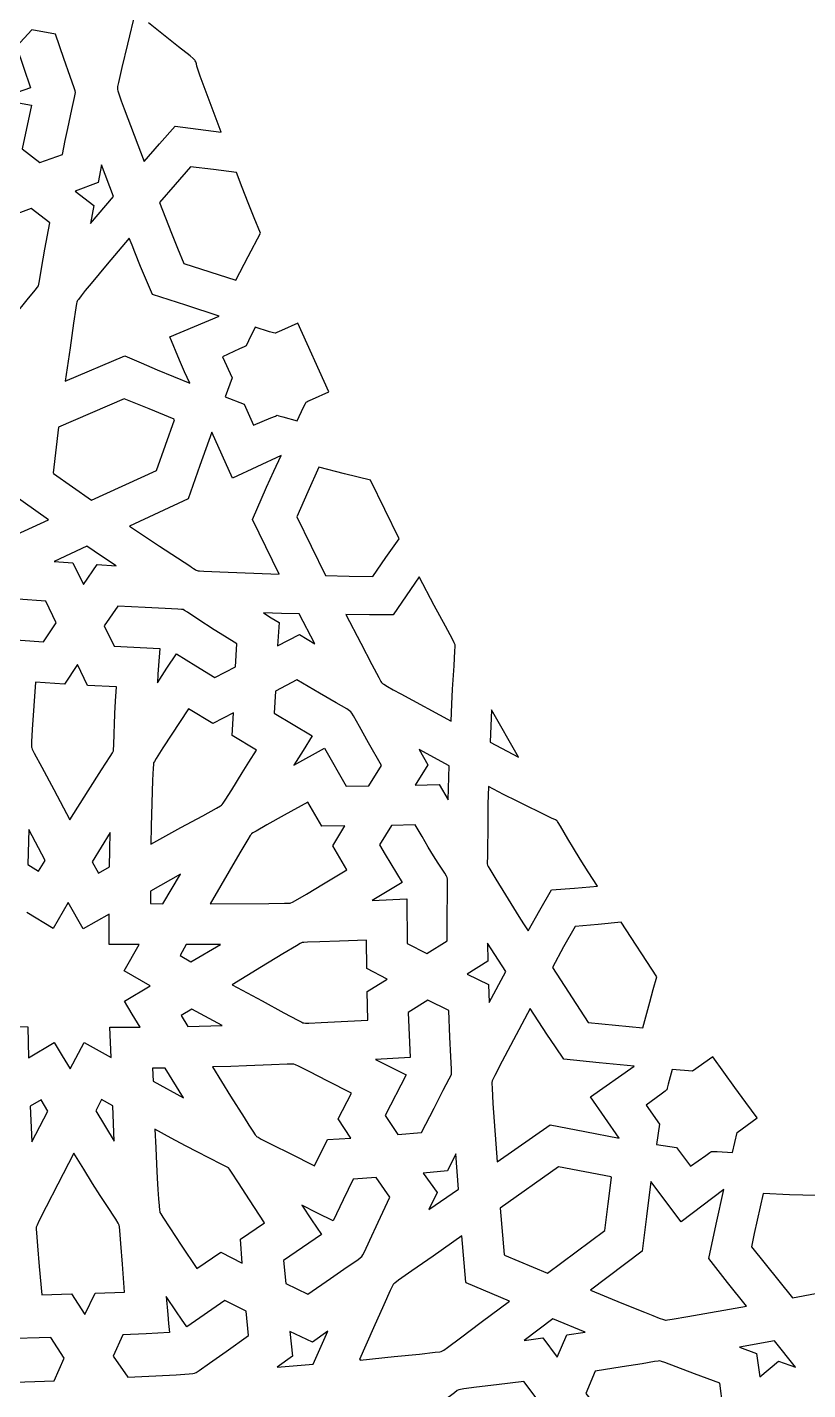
# Model space of a CAD drawing. Extents: x 2600 to 3740, y -1616 to -476.
# Drawn here: x 2776 to 2853.4, y -1311 to -1175.9 of the extents above; entities that cross this region are included whole.
import ezdxf

# ---------------------------------------------------------------- set-up
doc = ezdxf.new("R2010")
doc.units = 0
doc.layers.add('LAYER_1', color=18, linetype='CONTINUOUS')
doc.layers.add('LAYER_2', color=174, linetype='CONTINUOUS')

msp = doc.modelspace()

# ---------------------------------------------------------------- linework, layer by layer
at = {"layer": 'LAYER_1'}
for points in [[(2786.703461959945, -1174.35135205251), (2785.949194690389, -1177.534495848125), (2785.394957826954, -1179.86325168526), (2785.055657234117, -1181.338115353725), (2784.971266121821, -1181.755492559022), (2784.951200526167, -1181.884194617942), (2784.946198776352, -1181.95958264333), (2784.959268864594, -1182.032736092568), (2784.993258882052, -1182.156279913081), (2785.123471840574, -1182.554516111541), (2785.335783923856, -1183.154246125922), (2785.629141403835, -1183.955424843435), (2787.591950729477, -1189.173724489033), (2789.133137447312, -1187.419867709336), (2790.68026860057, -1185.671252565205), (2792.955852096584, -1185.972403193734), (2795.232423141586, -1186.265994386494), (2794.035238216309, -1183.100842178188), (2793.450474498058, -1181.51322722024), (2793.165849026966, -1180.716665169371), (2792.888032272445, -1179.917697267354), (2792.829493998604, -1179.712504981761), (2792.777603774306, -1179.503923257309), (2792.712415836188, -1179.302120963416), (2792.668602173394, -1179.206939874623), (2792.613984420883, -1179.117266969502), (2792.564599174423, -1179.062959197038), (2792.471239183946, -1178.977473739829), (2792.153713619258, -1178.711857854122), (2791.003270693171, -1177.794262778129), (2789.180554015706, -1176.346691068575), (2788.022686261795, -1175.418604390916)], [(2774.927078256791, -1226.190809831519), (2778.103150680648, -1224.729892091572), (2774.331757858383, -1222.057116823018)], [(2773.086640670883, -1274.977755861104), (2776.072755172836, -1275.032931642354), (2776.117646530258, -1278.101916627705), (2778.670564010727, -1276.596377687275), (2779.45909634254, -1277.912727679265), (2780.258942916977, -1279.22227795583), (2781.663483932602, -1276.602603273213), (2784.313721969711, -1278.091601686299), (2784.211274459945, -1275.088458375752), (2787.20517094432, -1275.062335328877), (2786.4195963812, -1273.776132412753), (2785.64511235057, -1272.483264283955), (2788.198029831039, -1270.977725343525), (2785.632447555648, -1269.470431642354), (2787.110139206039, -1266.881274537861), (2784.142579391586, -1266.858584718525), (2784.143372848617, -1263.869616823018), (2781.563325241195, -1265.327594117939), (2780.069733932602, -1262.709216432393), (2778.577790573227, -1265.273440675557), (2775.980134323227, -1263.709918336689)]]:
    msp.add_lwpolyline(points, dxfattribs=at)
for points in [[(2778.802857711898, -1176.536868409932), (2776.465333297836, -1176.122683839619), (2774.937379196273, -1177.771472291768), (2776.343324020492, -1181.8778718279), (2773.076875045883, -1183.006381349385), (2776.437806442367, -1183.583133058369), (2775.506684616195, -1187.917682008564), (2777.249085739242, -1189.295626954854), (2779.50238163768, -1188.472750978291), (2779.772665794111, -1187.099520069746), (2780.020465678376, -1185.901026723192), (2780.431185000111, -1184.02571066984), (2780.69968434229, -1182.841718725791), (2780.769709252111, -1182.507380515867), (2780.79110844432, -1182.343966798604), (2780.754050920257, -1182.186638828628), (2780.652720318344, -1181.867616650464), (2780.264943855243, -1180.742987041026), (2779.643187003575, -1178.967072713209)], [(2784.571442916977, -1192.65765698415), (2783.385011032211, -1189.517840699971), (2783.046723678695, -1191.277819948018), (2780.773499801742, -1192.132052736104), (2782.612794235336, -1193.564517335713), (2782.280152633773, -1195.339434938252)], [(2799.129304245102, -1196.282733278096), (2798.515340513648, -1194.78509690663), (2797.912619629617, -1193.282848238736), (2797.321721583115, -1191.775918677436), (2796.743226364242, -1190.264239625752), (2794.474330294897, -1189.990887580123), (2792.206361129867, -1189.709948854268), (2790.666962978116, -1191.479195101522), (2789.133607223617, -1193.253680543721), (2789.714079679996, -1194.770695414705), (2790.306937790864, -1196.282968266011), (2790.911664248481, -1197.790542171944), (2791.527741745102, -1199.293460206807), (2794.102601007957, -1200.127011764673), (2796.680909469711, -1200.949832277119), (2797.900286723532, -1198.613754197165)], [(2778.230988815414, -1195.265139894307), (2776.406434372055, -1193.829547242939), (2774.266755416977, -1194.633914308369), (2773.483430221664, -1199.027041749775), (2770.095338180648, -1198.527804689229), (2772.738007858383, -1200.632861451924), (2769.841645553695, -1204.16742260915), (2770.696290329086, -1206.240588502705), (2773.072144821273, -1206.548053102314), (2774.762436417974, -1204.441934760348), (2776.010163951459, -1202.909763221174), (2776.798113487233, -1201.940137196301), (2777.014292151451, -1201.662715849073), (2777.109071090805, -1201.521655397236), (2777.152781643113, -1201.35987223141), (2777.219612764321, -1201.019596362849), (2777.431555097502, -1199.806105481825), (2777.762734858487, -1197.886260682774)], [(2790.156586959945, -1206.584536866963), (2795.049439743148, -1204.514148073018), (2791.727693756838, -1203.452832403491), (2788.411988571273, -1202.372790651143), (2787.830093129478, -1200.978511611111), (2787.248111519679, -1199.584183758435), (2786.677168472298, -1198.185485340883), (2786.399312887772, -1197.483146622705), (2786.128388717758, -1196.778094606221), (2783.934118707043, -1199.383781653704), (2782.337681574752, -1201.29817028805), (2781.765063283485, -1201.9961102617), (2781.343598746386, -1202.521204705749), (2781.073853141644, -1202.873446644759), (2780.99605155709, -1202.98474574505), (2780.956391647445, -1203.052829103291), (2780.933309281478, -1203.126916202537), (2780.904452319921, -1203.257523661374), (2780.82854451929, -1203.687999152482), (2780.597862772703, -1205.223888891049), (2780.250424955674, -1207.655690233539), (2779.772309616195, -1210.978595094502), (2785.69134648143, -1208.473986940205), (2787.291451835131, -1209.164631673675), (2788.894762740299, -1209.847891734803), (2790.502528540935, -1210.520491818065), (2792.115998581039, -1211.179156617939), (2791.610357015297, -1210.037390348631), (2791.118264384479, -1208.889648773027)], [(2805.922272995102, -1212.031817750752), (2802.85165531932, -1205.231662111104), (2801.208562239023, -1205.95635618557), (2800.769106009609, -1206.148554891087), (2800.644081234589, -1206.198719925875), (2800.581879928695, -1206.216967897236), (2800.420824443999, -1206.180151447275), (2800.039894642042, -1206.066324771671), (2798.617799118148, -1205.626483278096), (2797.952246301852, -1206.967199362767), (2797.77565958793, -1207.325921689577), (2797.693848922836, -1207.4706452654), (2797.637140384252, -1207.506188714272), (2797.512905953563, -1207.56861020084), (2797.064178924558, -1207.777431776116), (2795.38192875682, -1208.554400758564), (2796.329926803695, -1210.653781251729), (2795.638886764633, -1212.526675538838), (2797.506867721664, -1213.260211305439), (2798.454865768539, -1215.359591798604), (2800.158202575839, -1214.629156890827), (2800.613735990009, -1214.435395090896), (2800.743279274254, -1214.384810343847), (2800.807648971664, -1214.366397218525), (2800.969209559748, -1214.401968020265), (2801.351990178078, -1214.510560151142), (2802.784394577133, -1214.919497804463), (2803.419662545214, -1213.565288537417), (2803.591003996863, -1213.204382165977), (2803.671510055648, -1213.05919201833), (2803.726648903995, -1213.02514267463), (2803.847555408608, -1212.965783401032), (2804.284396942147, -1212.767827815511)], [(2790.604371383773, -1214.810458497822), (2790.555512741195, -1214.789920167744), (2790.572572067367, -1214.740054445088), (2788.087358590909, -1213.733532683151), (2785.605836227523, -1212.717944459736), (2779.095216110336, -1215.544207887471), (2778.578400924789, -1220.078860597432), (2778.615632370102, -1220.10589917165), (2778.611176803695, -1220.151492433369), (2782.364747360336, -1222.78477795583), (2788.82089360057, -1219.837863282979), (2789.707989413318, -1217.322513746659)], [(2798.342469528305, -1224.694629030049), (2799.740466193124, -1221.506988000073), (2800.451833533089, -1219.918689624413), (2801.17733891307, -1218.3368562029), (2796.364472702133, -1220.587741212666), (2794.308656051742, -1216.03494580251), (2793.132003822224, -1219.335429965729), (2791.97226078807, -1222.641894655049), (2786.150025680648, -1225.364840822041), (2787.628959115372, -1226.36670635562), (2789.121119768471, -1227.348972116465), (2792.122224166977, -1229.288165407002), (2792.304236523891, -1229.418561102299), (2792.483179208728, -1229.555457413002), (2792.668343286264, -1229.679225451418), (2792.766161805036, -1229.730052341114), (2792.869019821273, -1229.770236329854), (2792.94631248791, -1229.785803890882), (2793.081303212689, -1229.801441924824), (2793.524177286835, -1229.833598946139), (2795.100085084625, -1229.906123545347), (2801.001252487289, -1230.121508912861)], [(2812.903382614242, -1226.612552003682), (2810.05462773143, -1220.797885255635), (2807.483912927916, -1220.15920696927), (2804.915833786117, -1219.510012941182), (2803.81850974197, -1221.968699072212), (2802.73153813182, -1224.431979493916), (2805.590333297836, -1230.267154054463), (2807.92991125054, -1230.321462899256), (2810.269807174789, -1230.359759645283), (2811.580254553887, -1228.481699379135)], [(2782.94638188182, -1229.183139161885), (2784.817384079086, -1229.306948976338), (2783.355468789939, -1228.337650677643), (2782.628555438587, -1227.84699240889), (2781.906312301742, -1227.349536256611), (2778.672608688461, -1228.861895875752), (2780.524201706039, -1229.012332277119), (2781.569733932602, -1231.153292970479)], [(2814.874207809555, -1230.404757814229), (2813.578976327359, -1232.287828629767), (2812.290070846664, -1234.17523510915), (2809.945098444605, -1234.160324937008), (2807.60019047557, -1234.137439088643), (2809.097919134048, -1236.987256318351), (2810.185654023248, -1239.076962773746), (2810.879659213806, -1240.39478717785), (2811.084095694166, -1240.760565086611), (2811.151561846978, -1240.869526725959), (2811.196198776352, -1240.928958253682), (2811.254910213008, -1240.976524938332), (2811.363248291161, -1241.048904046668), (2811.728405115642, -1241.268390527815), (2812.290870737165, -1241.587999683955), (2813.049846643101, -1242.00831350192), (2818.034882858383, -1244.708255128682), (2818.113465947284, -1243.014938642222), (2818.191974585205, -1241.534717692297), (2818.332742907815, -1239.213941146722), (2818.425136625631, -1237.746682981287), (2818.443177007559, -1237.333360006538), (2818.443405279247, -1237.206816471353), (2818.43710453807, -1237.133700685322), (2818.413295085675, -1237.06401794619), (2818.361600474794, -1236.94804686418), (2818.175729159919, -1236.576815257957), (2817.482271834118, -1235.274223381721), (2816.375506678165, -1233.219134439511)], [(2773.032044723617, -1236.508792238057), (2777.60116703807, -1236.836993532002), (2778.883088424789, -1234.95421154958), (2777.837769821273, -1232.820575074971), (2775.108500407852, -1232.606972480257), (2773.11293745307, -1232.432924936935), (2771.851166719987, -1232.322293221909), (2771.49548023754, -1232.298214792789), (2771.323273971664, -1232.29893811208), (2771.161251879596, -1232.356730372295), (2770.835534220252, -1232.500621682479), (2769.69059140824, -1233.039027116719), (2767.883603952648, -1233.898805742732), (2765.409730270492, -1235.064608888447), (2765.310341607626, -1236.277537366772), (2765.226319625961, -1237.491626100361), (2767.146210983383, -1238.812762574971), (2771.269013717758, -1236.837893800557), (2772.801637008773, -1239.966189698994)], [(2796.786897018539, -1237.029925660908), (2795.584189485982, -1236.292133971425), (2794.539718847621, -1235.635428411623), (2792.915756590286, -1234.582613624705), (2791.895546920124, -1233.906157187431), (2791.60576701573, -1233.719899564685), (2791.459626510727, -1233.64073498708), (2791.290712361435, -1233.616638279562), (2790.938340200437, -1233.592189098975), (2789.684794131451, -1233.531778220299), (2787.702132880032, -1233.438592154456), (2784.993501022445, -1233.291720704854), (2783.643372848617, -1235.257647828877), (2784.62997563182, -1237.271441774189), (2789.152802780258, -1237.505175905049), (2789.023611205459, -1239.198806730233), (2788.965519300142, -1240.046062941538), (2788.916322067367, -1240.893847780049), (2789.864905640457, -1239.462721771151), (2790.822083786117, -1238.037326173604), (2791.764567112789, -1238.636941515684), (2792.713881809161, -1239.225783058043), (2794.62167485057, -1240.388751344502), (2796.651246383773, -1239.336840944111)], [(2802.969483688461, -1234.061724977314), (2801.206692642027, -1234.020930469394), (2799.444184616195, -1233.969729738057), (2800.211587423479, -1234.444112999589), (2800.983399704086, -1234.911288575947), (2800.835572555648, -1237.226962404072), (2802.991578415023, -1236.10916455251), (2804.540101364242, -1237.028064088643)], [(2784.845429733383, -1241.309649782002), (2781.98349125682, -1241.157306032002), (2780.974610641586, -1239.098040895283), (2779.685304000961, -1241.024722413838), (2776.810334518539, -1240.845752076924), (2776.497023685123, -1245.525406620876), (2776.424962801324, -1246.776266730155), (2776.414488527113, -1247.128639512574), (2776.422730758773, -1247.298663453877), (2776.449041881371, -1247.37317505683), (2776.505031989362, -1247.49734431378), (2776.704877477245, -1247.895091454251), (2777.447827750698, -1249.291269893527), (2778.632834630727, -1251.494169404971), (2780.24115116893, -1254.510760621846), (2782.040255913825, -1251.635764763685), (2783.373840054174, -1249.542926886295), (2784.216709939889, -1248.21939863791), (2784.446254021607, -1247.842110514669), (2784.511675569442, -1247.723882809049), (2784.543671920883, -1247.652331666768), (2784.563632984718, -1247.486379587164), (2784.579152029478, -1247.140318518139), (2784.615895907198, -1245.909868444386), (2784.646636662868, -1245.02647895594), (2784.691967244885, -1243.964979510633), (2784.756645614605, -1242.725869866607)], [(2811.128205612289, -1249.114886598408), (2809.864217729523, -1246.87602494114), (2808.950614204071, -1245.231572441792), (2808.371587327553, -1244.192519086181), (2808.202600223774, -1243.903451457846), (2808.111329391586, -1243.769854860127), (2807.978531841148, -1243.673338038075), (2807.688950064606, -1243.495085378141), (2806.645243585866, -1242.885673971103), (2804.99182946067, -1241.926223491976), (2802.74032719432, -1240.601336793721), (2800.621156051742, -1241.72520764333), (2800.496918991195, -1243.932956056416), (2804.272218063461, -1246.178714113057), (2803.356585397974, -1247.618320460797), (2802.449555709945, -1249.063372926533), (2805.47421391307, -1247.390887574971), (2807.624726608383, -1251.1610749529), (2809.882233932602, -1251.12332470876)], [(2798.742066696273, -1247.577395753682), (2796.340028122055, -1246.129474000752), (2796.456055954086, -1243.874118165791), (2794.410157516586, -1244.958789186299), (2791.994324997055, -1243.484454469502), (2789.467281467444, -1247.369100156835), (2788.800159817565, -1248.412048903508), (2788.619995723645, -1248.710330671513), (2788.543732956039, -1248.860446290791), (2788.520356590401, -1249.024037283013), (2788.49655389231, -1249.365123281484), (2788.444230027604, -1250.578605860268), (2788.296632125961, -1255.122592286885), (2788.262238815414, -1256.908297853291), (2791.235256169411, -1255.275386870028), (2793.414966685368, -1254.088536426936), (2794.789805270743, -1253.332013474365), (2795.171783498042, -1253.11020822901), (2795.285779879346, -1253.037559262912), (2795.348206832992, -1252.990084962666), (2795.449050784283, -1252.855216850323), (2795.637669244328, -1252.562124783961), (2796.287474119811, -1251.508163532202), (2797.316110317705, -1249.841990693428), (2797.978267930764, -1248.783634143299)], [(2822.057496383773, -1243.590213136494), (2821.916383102523, -1246.785876588643), (2824.72992070018, -1248.275576906025)], [(2817.859437301742, -1249.128146486104), (2814.88714726268, -1247.519427614033), (2815.753053024398, -1249.03753979665), (2814.492310836898, -1251.072161989033), (2816.874421432602, -1251.003512697041), (2817.740357711898, -1252.521685914814)], [(2827.996766403305, -1261.444857911885), (2830.279444484334, -1261.273968938087), (2832.560914352523, -1261.087695436299), (2831.636482624142, -1259.65934449646), (2830.844858409395, -1258.399641141154), (2830.180208385495, -1257.31266889229), (2829.636699229651, -1256.40251127178), (2828.889770230972, -1255.128974003465), (2828.674683742557, -1254.773761399481), (2828.60418292236, -1254.668330645869), (2828.557404831039, -1254.611697511494), (2828.496929315585, -1254.569771181818), (2828.386110665711, -1254.507784401398), (2828.014817656223, -1254.3212876726), (2826.683224652908, -1253.681808833113), (2825.72841943315, -1253.21945945953), (2824.584604917369, -1252.655791941459), (2823.254528492602, -1251.986122647453), (2821.740937545883, -1251.205767946064), (2821.701045612117, -1252.932979817031), (2821.678089854607, -1254.660560737268), (2821.65472538768, -1258.116061525166), (2821.642175175395, -1258.334841917025), (2821.622235887302, -1258.554619807798), (2821.617236722933, -1258.772403713505), (2821.627317561999, -1258.879613083215), (2821.64950688182, -1258.985202150166), (2821.717522325482, -1259.127153899966), (2821.880490796971, -1259.409443774172), (2822.485569958313, -1260.397277471882), (2823.453310635608, -1261.953182395453), (2824.772279098617, -1264.081637697041), (2825.226850988591, -1264.804338660502), (2825.691651657211, -1265.520526246846), (2826.837235182765, -1263.478750959797)], [(2806.325043991195, -1257.070636110127), (2807.51117070018, -1255.102725343525), (2805.223878219711, -1255.140124635518), (2803.850831344711, -1252.732959108174), (2801.50350541952, -1254.05061673387), (2799.782484560526, -1255.008512511582), (2798.697016488155, -1255.618991084661), (2798.395504659588, -1255.797806620509), (2798.256348922836, -1255.894397096455), (2798.206697813907, -1255.954698211507), (2798.129915736731, -1256.065274441401), (2797.89446424681, -1256.436767136858), (2797.092550908925, -1257.777717708445), (2794.136994674789, -1262.824313478291), (2799.959331098716, -1262.803068900569), (2801.514690813486, -1262.783011535391), (2801.952214056564, -1262.765950086835), (2802.085785963275, -1262.755076921455), (2802.162507370102, -1262.742419557393), (2802.315767364872, -1262.670265411629), (2802.621414605108, -1262.498567885654), (2803.692920192153, -1261.863678849217), (2805.383122871591, -1260.852024760373), (2807.698121383773, -1259.477877931416)], [(2777.77923710643, -1258.531344728291), (2776.155427291977, -1255.464328126729), (2776.061219528305, -1258.932132081807), (2777.126527145492, -1259.609622316182)], [(2784.241425827133, -1255.751620607197), (2782.450501754867, -1258.683673219502), (2783.069367721664, -1259.779712037861), (2784.162232711898, -1259.17540295583), (2784.19065789839, -1257.463290209073)], [(2814.47470219432, -1254.981890992939), (2812.12249882518, -1255.050860719502), (2810.951051071273, -1256.992724733174), (2811.49725890432, -1257.930178752859), (2812.056736378425, -1258.859868052191), (2813.191712692367, -1260.709689454854), (2810.231171920883, -1262.492755250752), (2813.653321579086, -1262.349185304463), (2813.676911666977, -1266.762423829854), (2815.634095504867, -1267.769076661885), (2817.667054489242, -1266.49571545583), (2817.665410648859, -1263.87108258222), (2817.675798328044, -1261.950534982413), (2817.679090393982, -1260.736278180838), (2817.672098342976, -1260.394698055772), (2817.656159713852, -1260.230517701924), (2817.58254133393, -1260.086935954104), (2817.406513174229, -1259.802153758052), (2816.766867755034, -1258.798533722973), (2816.313070615315, -1258.074468734804), (2815.776503935365, -1257.198749000122), (2815.162077775071, -1256.168760944358)], [(2791.192200973617, -1259.886325197041), (2788.221894577133, -1261.564853029072), (2788.214753463852, -1262.812426881611), (2789.463868454086, -1262.819735841572)], [(2838.462647750961, -1270.071811036885), (2834.907563522445, -1264.65994580251), (2832.621971566975, -1264.870421510272), (2830.335694625961, -1265.073321657002), (2829.2075280754, -1267.117678075887), (2828.086304977523, -1269.165850953877), (2831.653870895492, -1274.596743898213), (2833.000261918508, -1274.745144470805), (2834.347777476963, -1274.883252033701), (2837.044679000961, -1275.140979127705), (2837.740197977051, -1272.602582647175), (2838.096565750912, -1271.335795203991)], [(2809.727509811508, -1271.531634645283), (2811.689912155258, -1270.302127198994), (2809.696015670883, -1269.264285402119), (2809.66464360057, -1266.446734742939), (2806.990323137929, -1266.544695118807), (2805.033087416895, -1266.602638110434), (2803.795552822367, -1266.640708184183), (2803.447491067823, -1266.658586022591), (2803.280335739242, -1266.679049806416), (2803.208045244525, -1266.709482594322), (2803.088163584978, -1266.771959103606), (2802.705139604818, -1266.991936569618), (2801.36263883421, -1267.804242274565), (2799.245038762211, -1269.098259454179), (2796.344544723617, -1270.856280641377), (2799.300784464837, -1272.464241538262), (2801.462570855113, -1273.643342770502), (2802.834547365675, -1274.37923413569), (2803.225808000824, -1274.576491679886), (2803.348010353199, -1274.631663640691), (2803.421357467758, -1274.657565431416), (2803.58868265768, -1274.667124925879), (2803.935527947422, -1274.661233303538), (2805.166929338512, -1274.608323927846), (2809.774628952133, -1274.374591188252)], [(2791.783234909164, -1266.885791139424), (2791.159333541977, -1267.974566774189), (2792.233613327133, -1268.597796754658), (2795.172700241195, -1266.86453564626)], [(2823.48056156932, -1269.543917970479), (2821.640992477523, -1266.736529664814), (2821.686158493148, -1268.521731691182), (2819.640046432602, -1269.830050782979), (2821.754548385727, -1270.837375001729), (2821.811768844711, -1272.633929567158)], [(2792.331452682602, -1273.273272828877), (2791.261750534164, -1273.917514161885), (2791.91937382518, -1274.990741090596), (2795.33847172557, -1274.915438966572)], [(2817.822266891586, -1273.411837892354), (2815.721467331039, -1272.398303346455), (2813.795625045883, -1273.630053834736), (2813.976441696273, -1278.068194703877), (2810.543793991195, -1278.293917970479), (2813.592042282211, -1279.786868409932), (2811.513795211898, -1283.833514528096), (2812.744965866195, -1285.707690553486), (2815.112489059555, -1285.528125123799), (2816.351223501999, -1283.101262904776), (2817.270241908947, -1281.332020076998), (2817.850007914637, -1280.212644805579), (2818.006566152709, -1279.894235055103), (2818.070985153305, -1279.735385255635), (2818.079332440054, -1279.56881305219), (2818.071792646322, -1279.223686023659), (2818.018290510112, -1277.998379303243), (2817.928956130069, -1276.060688718203)], [(2831.857423141586, -1281.993121461689), (2836.21283085643, -1278.950763063252), (2832.723463440188, -1278.616738823738), (2829.235993698227, -1278.263446168721), (2828.38479241768, -1277.015450619826), (2827.550830740009, -1275.755739154428), (2825.89901860057, -1273.225482301533), (2823.110492594822, -1278.460139744707), (2822.378705697814, -1279.865558154157), (2822.183165645289, -1280.26642961427), (2822.128575764212, -1280.391548387352), (2822.102998092758, -1280.466510133564), (2822.095217629878, -1280.543564078861), (2822.09334510792, -1280.677053377475), (2822.106798163577, -1281.113183746984), (2822.198816610849, -1282.660971561441), (2822.61386235057, -1288.450015382588), (2827.882722213852, -1284.769580201924), (2831.304666055219, -1285.433546621075), (2834.729951217758, -1286.080050782979)], [(2805.801087692367, -1286.232272462666), (2808.104340866195, -1286.085772828877), (2806.84530766307, -1284.169192628682), (2808.156586959945, -1281.6063874529), (2805.762755839503, -1280.405974037502), (2804.016859869648, -1279.516516603819), (2802.911971548945, -1278.955937770946), (2802.597740412828, -1278.804578648281), (2802.441163375961, -1278.742160157979), (2802.363525690761, -1278.734150472548), (2802.229010138917, -1278.731518333142), (2801.789436198674, -1278.740654604167), (2800.228752315591, -1278.804404727925), (2797.760563940721, -1278.905697117491), (2796.186609385742, -1278.961761220776), (2794.38632328807, -1279.016818361104), (2796.178806127703, -1281.927438964582), (2797.505103602066, -1284.048206316042), (2797.992794965873, -1284.811668094588), (2798.363174554685, -1285.376794246917), (2798.615987223942, -1285.743294001959), (2798.698226231063, -1285.851968114538), (2798.750977829086, -1285.910876588643), (2798.89454769067, -1286.001880237473), (2799.204513349589, -1286.168218424095), (2800.319885400163, -1286.732017079882), (2802.089600662269, -1287.612509894346), (2804.506165817367, -1288.81993420583)], [(2846.410828903305, -1285.525042848408), (2848.398835495102, -1284.052142457783), (2847.284875905909, -1282.556231565899), (2846.182626986188, -1281.051599950923), (2845.092206991334, -1279.538374232933), (2844.013734176742, -1278.016681032002), (2841.998597457992, -1279.452243165791), (2839.95517094432, -1279.282397584736), (2839.58492149793, -1280.733167031417), (2839.485401967154, -1281.120514647838), (2839.434541061508, -1281.278842286885), (2839.386349372616, -1281.325365680451), (2839.277714324016, -1281.412273544853), (2838.882026802889, -1281.709992010391), (2837.397370651352, -1282.820285157979), (2838.721955612289, -1284.704852418721), (2838.410950973617, -1286.698062257588), (2840.402741745102, -1287.018191652119), (2841.785767868148, -1288.8602937029), (2843.300506968626, -1287.791392116142), (2843.705926168965, -1287.507064230856), (2843.822149709542, -1287.430599924715), (2843.88128788768, -1287.399142579854), (2844.047586597903, -1287.399703450071), (2844.446737560637, -1287.424761047105), (2845.940949752914, -1287.520907716572)], [(2789.694733932602, -1279.125308351338), (2788.440339401352, -1279.147937135518), (2788.484528854477, -1280.415301637471), (2791.507874801742, -1282.084338502705)], [(2778.056855514633, -1283.39366467458), (2777.375123336898, -1282.281054811299), (2776.305329635727, -1282.925372438252), (2776.467439010727, -1286.454989747822)], [(2784.494141891586, -1282.869098024189), (2783.378419235336, -1282.243472413838), (2782.793702438461, -1283.359027223408), (2784.639771774398, -1286.371783571064)], [(2797.140290573227, -1296.112521486104), (2799.54013188182, -1294.50140698415), (2798.043283865732, -1292.208633797374), (2796.954163653102, -1290.527028148193), (2796.26083364614, -1289.466847299072), (2796.058859470474, -1289.172996569052), (2795.951356247055, -1289.038348512471), (2795.88601396983, -1288.992674058959), (2795.766844174118, -1288.924070384324), (2795.36857397402, -1288.715486376766), (2793.943174766664, -1287.994688764031), (2792.922253546565, -1287.472119179162), (2791.699989773625, -1286.834531755496), (2790.279487341423, -1286.076748503188), (2788.663850143539, -1285.193591432393), (2788.742147933081, -1287.041253987726), (2788.81815616481, -1288.656628404385), (2788.890724643582, -1290.039405770083), (2788.958703174254, -1291.189277172531), (2789.020941561681, -1292.105933699442), (2789.076289610723, -1292.789066438528), (2789.123597126233, -1293.2383664775), (2789.143876247933, -1293.375232699354), (2789.16171391307, -1293.453524904072), (2789.244205764315, -1293.608375413279), (2789.437190713634, -1293.91589826855), (2790.147510557067, -1294.992436489678), (2791.278414744517, -1296.690090512242), (2792.815644577133, -1299.015811281025), (2795.215516403305, -1297.404696779072), (2797.307954147445, -1298.478869752705)], [(2780.612031295883, -1287.568866090596), (2779.035579443859, -1290.641676935515), (2777.883218734032, -1292.890768351993), (2777.166988243118, -1294.319000343095), (2776.976184041228, -1294.726187805087), (2776.923268088183, -1294.853205809112), (2776.898927047836, -1294.929232911885), (2776.895029973735, -1295.106078644481), (2776.914821421834, -1295.47179814959), (2777.019035647227, -1296.769180574034), (2777.198701249193, -1298.820024378584), (2777.440949752914, -1301.622973756611), (2780.381135299789, -1301.539798097432), (2781.731995895492, -1303.596148805439), (2782.730134323227, -1301.462970094502), (2785.653992965805, -1301.354937867939), (2785.44064343832, -1298.573614121438), (2785.295498487702, -1296.537745241286), (2785.200320685804, -1295.25070933828), (2785.165770269328, -1294.889059412829), (2785.136872604477, -1294.715884523213), (2785.101830681838, -1294.641818707897), (2785.03115864313, -1294.519508994494), (2784.785148813095, -1294.128924319022), (2783.890038311632, -1292.755259092548), (2783.249836022544, -1291.767244323911), (2782.487134629444, -1290.575151973252), (2781.6063833235, -1289.176514931753)], [(2818.50775273143, -1287.650592164814), (2817.695344284164, -1289.321948365986), (2815.280274704086, -1289.543093995869), (2816.650361374008, -1291.492450074971), (2815.847199752914, -1293.176730470479), (2818.77353031932, -1291.132586793721)], [(2833.961091354477, -1289.978808717549), (2833.908723190414, -1289.969119386494), (2833.915681198227, -1289.916308717549), (2831.30818925041, -1289.425019448161), (2828.702546432602, -1288.924014406025), (2822.922272995102, -1293.041796998799), (2823.29242070018, -1297.633059816182), (2823.333802536117, -1297.652255372822), (2823.339265182602, -1297.697528199971), (2827.591492965805, -1299.468295411885), (2833.293946579086, -1295.243411378682), (2833.622597122127, -1292.610486266613)], [(2811.972199752914, -1291.940295533955), (2810.606904342758, -1289.995807008564), (2808.345124557602, -1290.158130006611), (2807.342011649528, -1292.212034099388), (2806.353394821273, -1294.272952394307), (2804.792339412197, -1293.519774434834), (2803.241212204086, -1292.74620373708), (2804.206718882668, -1294.195658528603), (2804.697593913112, -1294.914914652599), (2805.194856002914, -1295.629733400166), (2801.423035934555, -1298.212848024189), (2801.642152145492, -1300.512179689229), (2803.844971969711, -1301.560611085713), (2806.091302345817, -1300.001160144996), (2807.739200323531, -1298.866197331346), (2808.777851861152, -1298.143901599957), (2809.065330826895, -1297.93380981361), (2809.196442916977, -1297.822451906025), (2809.282903669152, -1297.674484389208), (2809.439230746736, -1297.356001950062), (2809.970613428635, -1296.21292098962), (2810.80885006369, -1294.404066394362)], [(2843.597718551742, -1298.030261354268), (2844.339343305303, -1294.604331776519), (2845.099915817367, -1291.1825593279), (2840.860566452133, -1294.384646730244), (2837.86126835643, -1290.389849977314), (2837.417663471937, -1293.847250168638), (2836.991731002914, -1297.306872682393), (2831.863282516586, -1301.180514650166), (2834.967146287885, -1302.444731336053), (2837.240747122178, -1303.364136582786), (2838.066279292845, -1303.691792573465), (2838.684342155139, -1303.92995489275), (2839.09496785102, -1304.077526603439), (2839.222501805917, -1304.116998187685), (2839.298188522445, -1304.13341076833), (2839.377384660445, -1304.132250823209), (2839.513247958449, -1304.118999123358), (2839.954921773194, -1304.05691339586), (2841.517678448716, -1303.795263184486), (2847.357789352523, -1302.76085217458), (2845.461892708183, -1300.407919711695), (2844.521577148408, -1299.225472991137)], [(2858.287812545883, -1296.840152101338), (2854.239594772445, -1291.78656323415), (2852.924348765107, -1291.7440994881), (2851.609437653064, -1291.691564728622), (2848.980347946273, -1291.568682985127), (2848.392043378057, -1294.213213499629), (2848.107019103531, -1295.537456733251), (2847.832093551742, -1296.863803224385), (2851.894563034164, -1301.935153322041), (2854.188946172384, -1301.501748255014), (2856.481843307602, -1301.060550050557), (2857.381337202443, -1298.948857330271)], [(2819.549134567367, -1300.451571779072), (2819.543427780258, -1300.406115846455), (2819.501954391586, -1300.386645631611), (2819.106965377914, -1295.759982423604), (2816.253723774663, -1297.780161391734), (2814.160524845975, -1299.250627482392), (2812.841274027495, -1300.18631181514), (2812.476224608222, -1300.458276797161), (2812.368104349589, -1300.546106537685), (2812.309876754867, -1300.602145509541), (2812.266757709683, -1300.668320236467), (2812.20219982407, -1300.788171179124), (2812.008192002458, -1301.188454501882), (2811.356579453985, -1302.628216428907), (2810.345830643843, -1304.914275934579), (2808.96673710643, -1308.039477662861), (2809.045686081039, -1308.033191041768), (2809.015321090805, -1308.106341676533), (2812.413722661015, -1307.760389538331), (2814.900234860744, -1307.505528263753), (2816.470893874234, -1307.330744410897), (2816.911539743715, -1307.269939817021), (2817.045474997965, -1307.245582055616), (2817.121735885727, -1307.225024537861), (2817.193025509035, -1307.186964269026), (2817.309967433992, -1307.111276901843), (2817.681427379942, -1306.848136140217), (2818.978985993648, -1305.88259738242), (2821.024318784351, -1304.346252549023), (2823.827332809555, -1302.25694592458)], [(2797.706574752914, -1303.233661012471), (2795.589021041977, -1302.208270387471), (2791.817200973617, -1304.791369752705), (2791.301710882241, -1304.050305917632), (2790.792828849797, -1303.304651414752), (2789.791871383773, -1301.802020387471), (2789.940207301074, -1303.58737406611), (2790.022159323625, -1304.479354921464), (2790.112153366195, -1305.370532350361), (2787.799179636527, -1305.495680349526), (2785.485352829086, -1305.603961305439), (2784.511597946273, -1307.727038698018), (2785.976044967758, -1309.812823610127), (2788.753867803098, -1309.661762571131), (2790.7865977612, -1309.552277562241), (2792.071155814768, -1309.472967921045), (2792.431908181323, -1309.441066156327), (2792.604462936508, -1309.412432985127), (2792.754348271936, -1309.328236325862), (2793.050639169168, -1309.130893696888), (2794.086225687141, -1308.404163475978), (2795.718798566613, -1307.247028214721), (2797.955933883773, -1305.674273805439)], [(2779.678742721664, -1307.912921266377), (2778.333527877914, -1305.865161256611), (2773.679108932602, -1305.990161256611), (2773.353883102523, -1302.34776623708), (2771.869050338852, -1305.538653688252), (2767.587739303695, -1303.184222535908), (2765.661897018539, -1304.415973024189), (2765.902650192367, -1306.96690686208), (2768.46135868388, -1308.392605575899), (2770.331540869677, -1309.439529016191), (2771.518039435569, -1310.094135520052), (2771.856420700367, -1310.270088151164), (2772.025697067367, -1310.34288342458), (2772.200252580763, -1310.355428175165), (2772.562458694345, -1310.354755258128), (2773.848868270035, -1310.319266439275), (2778.662995651352, -1310.150286989033)], [(2829.514130905258, -1305.588855104268), (2831.354737594711, -1305.332690553486), (2828.125245407211, -1304.003955201924), (2825.276887252914, -1306.15538342458), (2827.126862838852, -1305.911944703877), (2828.557496383773, -1307.817370729268)], [(2805.812745407211, -1305.230639772236), (2804.28378422557, -1306.319842653096), (2802.053529098617, -1305.258197145283), (2802.305970504867, -1307.728839235127), (2800.777009323227, -1308.818042115986), (2804.34823735057, -1308.523211793721)], [(2850.111695602523, -1306.198687867939), (2846.657288864242, -1306.830890016377), (2848.348206832992, -1307.44053967458), (2848.652711227523, -1309.76280529958), (2850.529267624008, -1308.221118287861), (2852.213166549789, -1308.815814332783)], [(2844.684602096664, -1310.384784059346), (2842.198408195251, -1309.464726062225), (2840.383187812919, -1308.78096188887), (2839.234398754588, -1308.351432714327), (2838.908496535962, -1308.237612868812), (2838.74749882518, -1308.194079713643), (2838.576520148973, -1308.206264772038), (2838.225321931333, -1308.256778241773), (2836.981595886645, -1308.46228209995), (2835.014978720891, -1308.789574657551), (2832.324128463852, -1309.217639283955), (2831.421723678695, -1311.413836793721), (2832.82367070018, -1313.163928346455), (2837.314454391586, -1312.437915162861), (2837.792298629867, -1315.798388795674), (2839.067750290023, -1312.603442506611), (2843.232728317367, -1314.146930055439), (2844.999299362289, -1312.696002321064)], [(2821.300599411117, -1314.845752076924), (2823.566145476207, -1314.542391729686), (2825.829499557602, -1314.223071412861), (2826.682832077133, -1312.122119264424), (2825.255372360336, -1310.222796754658), (2822.552663780312, -1310.567844726929), (2820.573290685559, -1310.806075570383), (2819.321936577609, -1310.958210524041), (2818.970730237913, -1311.008467429391), (2818.803284957992, -1311.044970826924), (2818.656861905416, -1311.135255392354), (2818.368218532429, -1311.343745741673), (2817.360315828952, -1312.108368701598), (2815.771666855034, -1313.324889525944), (2813.594361618148, -1314.979358033955), (2813.910828903305, -1317.398394899189), (2816.029939010727, -1318.317309694111), (2819.652192428695, -1315.528338746846), (2820.71073712868, -1316.911251248544), (2821.790864303695, -1318.277423219502), (2821.53450573666, -1316.563156886523), (2821.413770430013, -1315.704956592683)]]:
    msp.add_lwpolyline(points, close=True, dxfattribs=at)
at = {"layer": 'LAYER_2'}
msp.add_lwpolyline([(3169.765015915023, -475.9542725847364, 0.4142135623730951), (2599.765015915023, -1045.954272584736, 0.4142135623730951), (3169.765015915023, -1615.954272584736, 0.4142135623730951), (3739.765015915023, -1045.954272584736, 0.4142135623730951)], format="xyb", close=True, dxfattribs=at)

doc.saveas('drawing.dxf')
